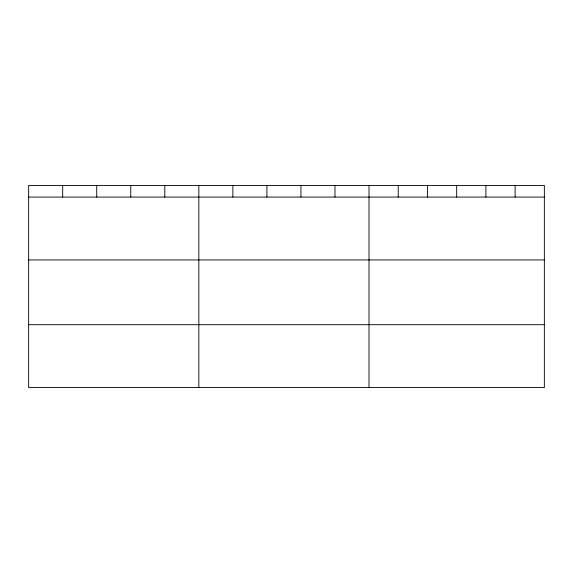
<?xml version="1.0" encoding="UTF-8"?>
<svg xmlns="http://www.w3.org/2000/svg" width="573" height="573" viewBox="0 0 573 573"><rect width="100%" height="100%" fill="white"/><g stroke="black" fill="none" stroke-linecap="round" stroke-linejoin="round"><path stroke-width="0.86" d="M544.35 259.934L544.35 185.451L28.65 185.451L28.65 387.549L544.35 387.549L544.35 259.934L28.65 259.934M28.65 197.076L544.35 197.076M28.65 324.69L544.35 324.69M515.127 185.451L515.127 197.076M485.904 185.451L485.904 197.076M456.681 185.451L456.681 197.076M427.458 185.451L427.458 197.076M398.235 185.451L398.235 197.076M369.012 185.451L369.012 387.549M334.976 185.451L334.976 197.076M300.94 185.451L300.94 197.076M266.903 185.451L266.903 197.076M232.867 185.451L232.867 197.076M198.831 185.451L198.831 387.549M164.795 185.451L164.795 197.076M130.759 185.451L130.759 197.076M96.722 185.451L96.722 197.076M62.686 185.451L62.686 197.076"/></g></svg>
